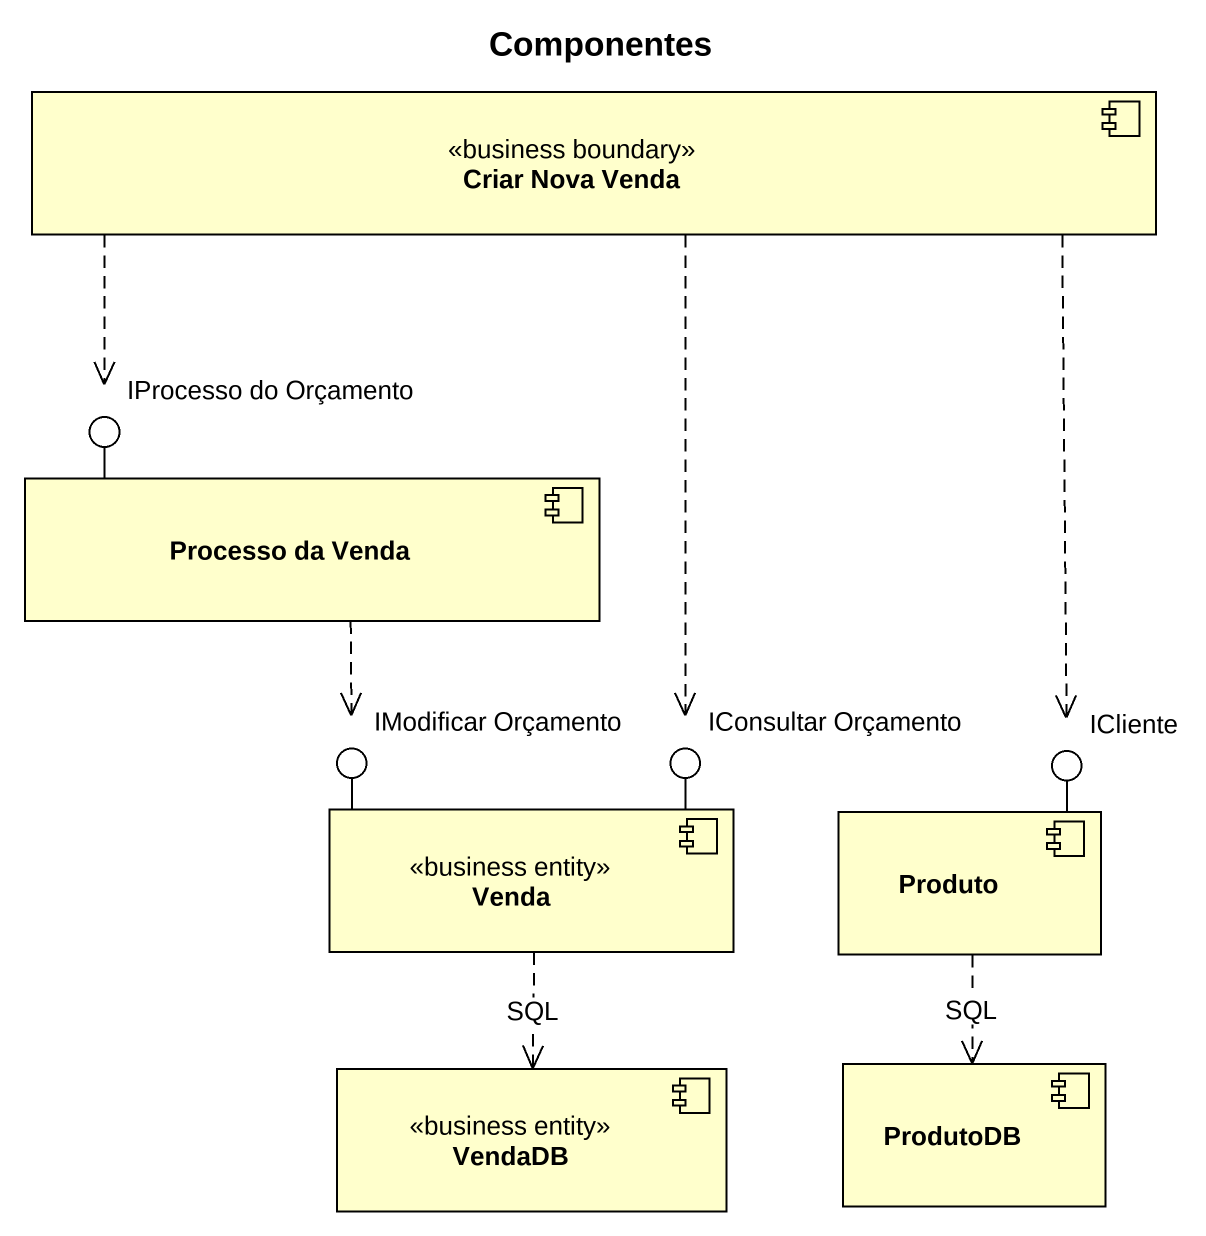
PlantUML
@startuml
title Componentes
component "Criar Nova Venda" as Criar_Nova_Venda <<business boundary>>
() "IProcesso do Orçamento" as IProcesso_do_Orçamento
component "Processo da Venda" as Processo_da_Venda
() "IModificar Orçamento" as IModificar_Orçamento
() "IConsultar Orçamento" as IConsultar_Orçamento
() ICliente
component Venda <<business entity>>
component Produto
component VendaDB <<business entity>>
component ProdutoDB
Processo_da_Venda -left- IProcesso_do_Orçamento
Venda -up- IModificar_Orçamento
Venda -up- IConsultar_Orçamento
Produto -up- ICliente
Criar_Nova_Venda .left.> IProcesso_do_Orçamento
Criar_Nova_Venda ..> IConsultar_Orçamento
Criar_Nova_Venda ..> ICliente
Processo_da_Venda ..> IModificar_Orçamento
Venda ..> VendaDB : SQL
Produto ..> ProdutoDB : SQL
@enduml
